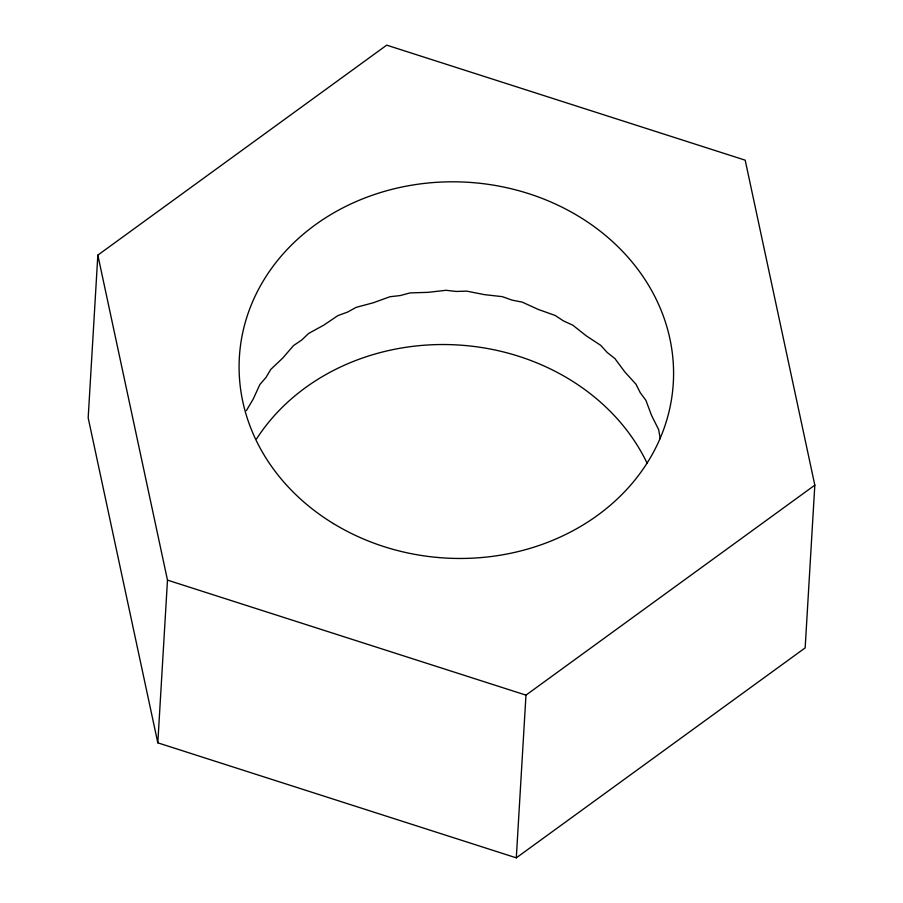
<?xml version="1.0" encoding="UTF-8"?>
<svg xmlns="http://www.w3.org/2000/svg" width="903" height="903" viewBox="0 0 903 903"><rect width="100%" height="100%" fill="white"/><g stroke="black" fill="none" stroke-linecap="round" stroke-linejoin="round"><path stroke-width="1.35" d="M97.84 255.12L88.178 417.841L157.811 742.83L516.302 857.85L805.16 647.88L814.822 485.159L745.189 160.17L386.698 45.15L97.84 255.12L167.484 580.121L157.811 742.83M516.302 857.85L525.975 695.129L814.822 485.159M246.395 410.594L253.224 399.058L259.827 384.588L266.013 377.431L270.731 369.451L282.808 357.994L293.543 345.556L301.681 340.059L308.645 333.455L323.782 325.136L337.914 315.599L347.452 312.133L356.177 307.347L373.345 302.753L389.904 296.748L400.198 295.563L410.097 292.911L428.135 292.346L445.992 290.292L456.331 291.455L466.727 291.127L484.403 294.638L502.339 296.658L512.035 300.112L522.216 302.121L538.312 309.458L555.119 315.44L563.495 320.926L572.762 325.148L586.205 335.814L600.721 345.341L607.211 352.486L614.954 358.638L624.797 371.901L636.051 384.317L640.204 392.647L645.882 400.289L651.481 415.256L658.693 429.726L660.228 438.666M167.484 580.121L525.975 695.129M256.61 438.835A217.341 188.219 3.4 0 1 458.577 345.014A217.341 188.219 3.4 0 1 647.101 463.194M333.455 523.605A217.341 188.219 3.4 0 0 672.927 387.94A217.341 188.219 3.4 0 0 362.622 198.863A217.341 188.219 3.4 0 0 333.455 523.605"/></g></svg>
